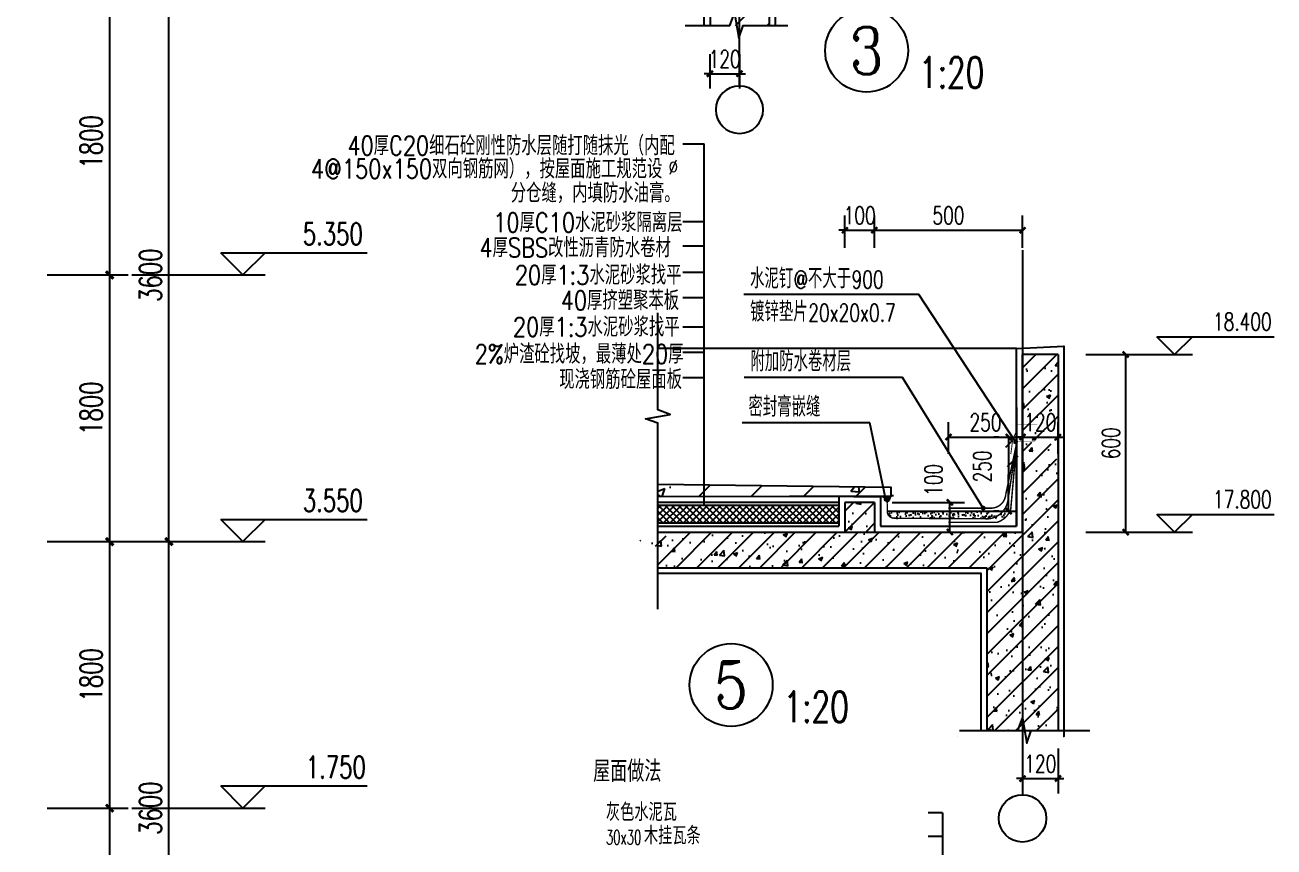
# Model space of a CAD drawing. Extents: x -522490 to 417652, y 450811 to 1108047.
# Drawn here: x 361724 to 370160, y 455940 to 461490 of the extents above; entities that cross this region are included whole.
import ezdxf
from ezdxf.enums import TextEntityAlignment as Align

# ---------------------------------------------------------------- set-up
doc = ezdxf.new("R2010")
doc.units = 0
doc.header["$LTSCALE"] = 1000
doc.header["$MEASUREMENT"] = 0
doc.linetypes.add('HIDDEN', pattern=[7.5, 5, -2.5])
for name, color, linetype in [('AXIS', 3, 'Continuous'), ('AXIS_TEXT', 7, 'Continuous'), ('DIM', 3, 'Continuous'), ('DIM_ELEV', 3, 'Continuous'), ('DIM_LEAD', 3, 'Continuous'), ('DIM_SYMB', 3, 'Continuous'), ('DOTE', 1, 'Continuous'), ('FURNITURE', 115, 'Continuous'), ('PUB_DIM', 3, 'Continuous'), ('PUB_HATCH', 8, 'Continuous'), ('PUB_TEXT', 7, 'Continuous'), ('WALL', 9, 'Continuous'), ('WALL-MOVE', 6, 'Continuous'), ('填充', 251, 'Continuous'), ('粉刷面层', 15, 'Continuous'), ('线形设置', 7, 'Continuous')]:
    doc.layers.add(name, color=color, linetype=linetype)
doc.styles.add('_HZTXT', font='txt.shx', dxfattribs={"width": 0.8, "bigfont": 'hztxt.shx'})
doc.styles.add('_SIMPLEX', font='SIMPLEX.shx', dxfattribs={"width": 0.6})
doc.styles.add('_TCH_AXIS', font='COMPLEX', dxfattribs={"bigfont": 'GBCBIG'})
doc.styles.add('_TCH_DIM', font='SIMPLEX', dxfattribs={"bigfont": 'GBCBIG'})
doc.styles.add('_TCH_DIM_T3', font='SIMPLEX', dxfattribs={"width": 0.705882, "bigfont": 'GBCBIG'})
doc.styles.add('COMPLEX', font='COMPLEX')
doc.styles.add('DIM_FONT', font='SIMPLEX.shx', dxfattribs={"width": 0.8, "bigfont": 'hztxt.shx'})
doc.dimstyles.new('_TCH_ARCH&&20', dxfattribs={"dimtxt": 59.5, "dimasz": 20, "dimexe": 50, "dimexo": 60, "dimgap": 20, "dimtad": 1, "dimdec": 0, "dimzin": 0, "dimdsep": 46, "dimtxsty": '_TCH_DIM_T3', "dimblk": 'ARCHTICK', "dimcen": 0.09, "dimclrt": 7, "dimazin": 2, "dimtfac": 1, "dimtdec": 0, "dimtix": 1, "dimtmove": 2, "dimatfit": 3, "dimfxl": 0, "dimtolj": 1, "dimtzin": 0, "dimarcsym": 0})
doc.dimstyles.new('_TCH_ARCH&&50', dxfattribs={"dimtxt": 148.75, "dimasz": 50, "dimexe": 125, "dimexo": 150, "dimgap": 50, "dimtad": 1, "dimdec": 0, "dimzin": 0, "dimdsep": 46, "dimtxsty": '_TCH_DIM_T3', "dimblk": 'ARCHTICK', "dimcen": 0.09, "dimclrt": 7, "dimazin": 2, "dimtfac": 1, "dimtdec": 0, "dimtix": 1, "dimtmove": 2, "dimatfit": 3, "dimfxl": 0, "dimtolj": 1, "dimtzin": 0, "dimarcsym": 0})

# ---------------------------------------------------------------- blocks, each defined once
blk = doc.blocks.new('_ArchTick')
at = {"color": 0, "linetype": 'ByBlock', "const_width": 0.4}
blk.add_lwpolyline([(-0.5, -0.5), (0.5, 0.5)], dxfattribs=at)
blk = doc.blocks.new('*D925')
at = {"layer": 'Defpoints', "color": 0}
for p in [(433860.9, 421283.9), (434432.9, 421283.9), (433860.9, 417683.9)]:
    blk.add_point(p, dxfattribs=at)
at = {"layer": 'PUB_DIM', "color": 0, "lineweight": -2}
for p, q in [((434010.9, 421283.9), (434557.9, 421283.9)), ((434432.9, 417683.9), (434432.9, 421283.9)), ((434010.9, 417683.9), (434557.9, 417683.9))]:
    blk.add_line(p, q, dxfattribs=at)
at = {"layer": 'PUB_DIM', "color": 0, "lineweight": -2, "xscale": 50, "yscale": 50, "zscale": 50}
for p, rotation in [((434432.9, 421283.9), 90), ((434432.9, 417683.9), 270)]:
    blk.add_blockref('_ArchTick', p, dxfattribs=dict(at, rotation=rotation))
at = {"layer": 'PUB_DIM', "color": 7, "insert": (434308.5, 419483.9), "char_height": 148.75, "attachment_point": 5, "rotation": 90, "style": '_TCH_DIM_T3'}
blk.add_mtext('\\A1;3600', dxfattribs=at)
blk = doc.blocks.new('*D926')
at = {"layer": 'Defpoints', "color": 0}
for p in [(433860.9, 424883.9), (434432.9, 424883.9), (433860.9, 421283.9)]:
    blk.add_point(p, dxfattribs=at)
at = {"layer": 'PUB_DIM', "color": 0, "lineweight": -2}
for p, q in [((434010.9, 424883.9), (434557.9, 424883.9)), ((434432.9, 421283.9), (434432.9, 424883.9)), ((434010.9, 421283.9), (434557.9, 421283.9))]:
    blk.add_line(p, q, dxfattribs=at)
at = {"layer": 'PUB_DIM', "color": 0, "lineweight": -2, "xscale": 50, "yscale": 50, "zscale": 50}
for p, rotation in [((434432.9, 424883.9), 90), ((434432.9, 421283.9), 270)]:
    blk.add_blockref('_ArchTick', p, dxfattribs=dict(at, rotation=rotation))
at = {"layer": 'PUB_DIM', "color": 7, "insert": (434308.5, 423083.9), "char_height": 148.75, "attachment_point": 5, "rotation": 90, "style": '_TCH_DIM_T3'}
blk.add_mtext('\\A1;3600', dxfattribs=at)
blk = doc.blocks.new('*D930')
at = {"layer": 'Defpoints', "color": 0}
for p in [(433460.9, 419483.9), (434032.9, 419483.9), (433460.9, 417683.9)]:
    blk.add_point(p, dxfattribs=at)
at = {"layer": 'PUB_DIM', "color": 0, "lineweight": -2}
for p, q in [((433610.9, 419483.9), (434157.9, 419483.9)), ((434032.9, 417683.9), (434032.9, 419483.9)), ((433610.9, 417683.9), (434157.9, 417683.9))]:
    blk.add_line(p, q, dxfattribs=at)
at = {"layer": 'PUB_DIM', "color": 0, "lineweight": -2, "xscale": 50, "yscale": 50, "zscale": 50}
for p, rotation in [((434032.9, 419483.9), 90), ((434032.9, 417683.9), 270)]:
    blk.add_blockref('_ArchTick', p, dxfattribs=dict(at, rotation=rotation))
at = {"layer": 'PUB_DIM', "color": 7, "insert": (433908.5, 418583.9), "char_height": 148.75, "attachment_point": 5, "rotation": 90, "style": '_TCH_DIM_T3'}
blk.add_mtext('\\A1;1800', dxfattribs=at)
blk = doc.blocks.new('*D931')
at = {"layer": 'Defpoints', "color": 0}
for p in [(433460.9, 421283.9), (434032.9, 421283.9), (433460.9, 419483.9)]:
    blk.add_point(p, dxfattribs=at)
at = {"layer": 'PUB_DIM', "color": 0, "lineweight": -2}
for p, q in [((433610.9, 421283.9), (434157.9, 421283.9)), ((434032.9, 419483.9), (434032.9, 421283.9)), ((433610.9, 419483.9), (434157.9, 419483.9))]:
    blk.add_line(p, q, dxfattribs=at)
at = {"layer": 'PUB_DIM', "color": 0, "lineweight": -2, "xscale": 50, "yscale": 50, "zscale": 50}
for p, rotation in [((434032.9, 421283.9), 90), ((434032.9, 419483.9), 270)]:
    blk.add_blockref('_ArchTick', p, dxfattribs=dict(at, rotation=rotation))
at = {"layer": 'PUB_DIM', "color": 7, "insert": (433908.5, 420383.9), "char_height": 148.75, "attachment_point": 5, "rotation": 90, "style": '_TCH_DIM_T3'}
blk.add_mtext('\\A1;1800', dxfattribs=at)
blk = doc.blocks.new('*D932')
at = {"layer": 'Defpoints', "color": 0}
for p in [(433460.9, 423084.2), (434032.9, 423084.2), (433460.9, 421283.9)]:
    blk.add_point(p, dxfattribs=at)
at = {"layer": 'PUB_DIM', "color": 0, "lineweight": -2}
for p, q in [((433610.9, 423084.2), (434157.9, 423084.2)), ((434032.9, 421283.9), (434032.9, 423084.2)), ((433610.9, 421283.9), (434157.9, 421283.9))]:
    blk.add_line(p, q, dxfattribs=at)
at = {"layer": 'PUB_DIM', "color": 0, "lineweight": -2, "xscale": 50, "yscale": 50, "zscale": 50}
for p, rotation in [((434032.9, 423084.2), 90), ((434032.9, 421283.9), 270)]:
    blk.add_blockref('_ArchTick', p, dxfattribs=dict(at, rotation=rotation))
at = {"layer": 'PUB_DIM', "color": 7, "insert": (433908.5, 422184.1), "char_height": 148.75, "attachment_point": 5, "rotation": 90, "style": '_TCH_DIM_T3'}
blk.add_mtext('\\A1;1800', dxfattribs=at)
blk = doc.blocks.new('*D933')
at = {"layer": 'Defpoints', "color": 0}
for p in [(433460.9, 424883.9), (434032.9, 424883.9), (433460.9, 423084.2)]:
    blk.add_point(p, dxfattribs=at)
at = {"layer": 'PUB_DIM', "color": 0, "lineweight": -2}
for p, q in [((433610.9, 424883.9), (434157.9, 424883.9)), ((434032.9, 423084.2), (434032.9, 424883.9)), ((433610.9, 423084.2), (434157.9, 423084.2))]:
    blk.add_line(p, q, dxfattribs=at)
at = {"layer": 'PUB_DIM', "color": 0, "lineweight": -2, "xscale": 50, "yscale": 50, "zscale": 50}
for p, rotation in [((434032.9, 424883.9), 90), ((434032.9, 423084.2), 270)]:
    blk.add_blockref('_ArchTick', p, dxfattribs=dict(at, rotation=rotation))
at = {"layer": 'PUB_DIM', "color": 7, "insert": (433908.5, 423984.1), "char_height": 148.75, "attachment_point": 5, "rotation": 90, "style": '_TCH_DIM_T3'}
blk.add_mtext('\\A1;1800', dxfattribs=at)
blk = doc.blocks.new('_AXISO')
blk.add_circle((0, 0), 0.5)
at = {"layer": 'AXIS_TEXT', "style": 'COMPLEX', "width": 1.041667}
blk.add_attdef('A', text='', height=0.56, dxfattribs=at).set_placement((-0.25, -0.28), (0.25, -0.28), align=Align.FIT)
blk = doc.blocks.new('JIE2')
at = {"color": 1, "ltscale": 0.1}
blk.add_line((335935.5, 468472.3, 0), (335935.5, 469157.4, 0), dxfattribs=at)
at = {"color": 5}
blk.add_line((336035.5, 469150.9, 0), (336035.5, 468676.4, 0), dxfattribs=at)
at = {"color": 4}
blk.add_line((336055.5, 469130.9, 0), (336055.5, 468676.4, 0), dxfattribs=at)
for p, q in [((335922.6, 468676.4, 0), (336035.5, 468789.3, 0)), ((335901.3, 468677.9, 0), (335901.3, 468677.9, 0)), ((335958.2, 468676.9, 0), (335958.2, 468676.9, 0)), ((336028.7, 468676.4, 0), (336035.5, 468683.2, 0))]:
    blk.add_line(p, q)
at = {"layer": 'AXIS'}
blk.add_circle((336364.8, 468591.8), 140, dxfattribs=at)
at = {"layer": 'DIM_SYMB', "color": 3, "elevation": 0}
blk.add_lwpolyline([(335752.4, 468676.4), (335903.3, 468676.4), (335918.6, 468718.4), (335933.4, 468634.4), (335948.3, 468676.4), (336099.2, 468676.4)], dxfattribs=at)
at = {"layer": 'PUB_DIM'}
for p, q in [((335835.8, 468580.3, 0), (335835.8, 468463.9, 0)), ((335935.5, 468580.3, 0), (335935.5, 468463.9, 0)), ((335835.8, 468513.9, 0), (335815.8, 468513.9, 0)), ((335835.8, 468513.9, 0), (335935.5, 468513.9, 0)), ((335935.5, 468513.9, 0), (335955.5, 468513.9, 0))]:
    blk.add_line(p, q, dxfattribs=at)
at = {"layer": 'WALL', "color": 4}
blk.add_line((335815.5, 469890.9, 13728001.5), (335815.5, 468676.4, 13728001.5), dxfattribs=at)
at = {"layer": 'WALL'}
blk.add_line((335836.5, 469870.9, 13728001.5), (335837, 468676.4, 13728001.5), dxfattribs=at)
at = {"layer": 'AXIS', "xscale": -160, "yscale": 160, "zscale": 160}
blk.add_blockref('_AXISO', (335935.5, 468392.3, 13728001.5), dxfattribs=at)
at = {"layer": 'PUB_DIM', "xscale": 20, "yscale": 20, "zscale": 20}
blk.add_blockref('_ArchTick', (335835.8, 468513.9, 0), dxfattribs=at)
at = {"layer": 'PUB_DIM', "xscale": 20, "yscale": 20, "zscale": 20, "rotation": 180}
blk.add_blockref('_ArchTick', (335935.5, 468513.9, 0), dxfattribs=at)
at = {"layer": 'AXIS_TEXT', "style": '_TCH_AXIS', "width": 1.34975}
blk.add_text('3', height=158.2, dxfattribs=at).set_placement((336307, 468512.7), (336422.7, 468512.7), align=Align.FIT)
at = {"layer": 'AXIS_TEXT', "style": '_TCH_DIM', "width": 0.705882}
blk.add_text('1:20', height=104.12, dxfattribs=at).set_placement((336541.8, 468465.8))
at = {"layer": 'PUB_DIM', "color": 7, "insert": (335885.6, 468563.6, 0), "char_height": 59.5, "attachment_point": 5, "style": '_TCH_DIM_T3'}
blk.add_mtext('\\A1;120', dxfattribs=at)
blk = doc.blocks.new('A$C70276521')
for points, const_width in [([(1.2, 0), (1.2, 14.9)], 2.5), ([(1.2, 7.6), (72.5, 7.6)], 1.25)]:
    blk.add_lwpolyline(points, dxfattribs=dict(const_width=const_width))
blk = doc.blocks.new('*D73')
at = {"layer": 'Defpoints', "color": 0}
for p in [(328992.8, 468846.4), (329112.8, 468846.4), (329112.8, 468684.4)]:
    blk.add_point(p, dxfattribs=at)
at = {"layer": 'PUB_DIM', "color": 0, "lineweight": -2}
for p, q in [((328992.8, 468786.4), (328992.8, 468634.4)), ((329112.8, 468786.4), (329112.8, 468634.4)), ((328992.8, 468684.4), (328972.8, 468684.4)), ((328992.8, 468684.4), (329112.8, 468684.4)), ((329112.8, 468684.4), (329132.8, 468684.4))]:
    blk.add_line(p, q, dxfattribs=at)
at = {"layer": 'PUB_DIM', "color": 0, "lineweight": -2, "xscale": 20, "yscale": 20, "zscale": 20}
blk.add_blockref('_ArchTick', (328992.8, 468684.4), dxfattribs=at)
at = {"layer": 'PUB_DIM', "color": 0, "lineweight": -2, "xscale": 20, "yscale": 20, "zscale": 20, "rotation": 180}
blk.add_blockref('_ArchTick', (329112.8, 468684.4), dxfattribs=at)
at = {"layer": 'PUB_DIM', "color": 7, "insert": (329052.8, 468734.2), "char_height": 59.5, "attachment_point": 5, "style": '_TCH_DIM_T3'}
blk.add_mtext('\\A1;120', dxfattribs=at)
blk = doc.blocks.new('*D74')
at = {"layer": 'Defpoints', "color": 0}
for p in [(328992.8, 470535.9), (328492.8, 470416.4), (328992.8, 470416.4)]:
    blk.add_point(p, dxfattribs=at)
at = {"layer": 'PUB_DIM', "color": 0, "lineweight": -2}
for p, q in [((328492.8, 470476.4), (328492.8, 470585.9)), ((328992.8, 470476.4), (328992.8, 470585.9)), ((328492.8, 470535.9), (328992.8, 470535.9))]:
    blk.add_line(p, q, dxfattribs=at)
at = {"layer": 'PUB_DIM', "color": 0, "lineweight": -2, "xscale": 20, "yscale": 20, "zscale": 20, "rotation": 180}
blk.add_blockref('_ArchTick', (328492.8, 470535.9), dxfattribs=at)
at = {"layer": 'PUB_DIM', "color": 0, "lineweight": -2, "xscale": 20, "yscale": 20, "zscale": 20}
blk.add_blockref('_ArchTick', (328992.8, 470535.9), dxfattribs=at)
at = {"layer": 'PUB_DIM', "color": 7, "insert": (328742.8, 470585.7), "char_height": 59.5, "attachment_point": 5, "style": '_TCH_DIM_T3'}
blk.add_mtext('\\A1;500', dxfattribs=at)
blk = doc.blocks.new('*D75')
at = {"layer": 'Defpoints', "color": 0}
for p in [(328492.8, 470535.9), (328392.8, 470416.4), (328492.8, 470416.4)]:
    blk.add_point(p, dxfattribs=at)
at = {"layer": 'PUB_DIM', "color": 0, "lineweight": -2}
for p, q in [((328392.8, 470476.4), (328392.8, 470585.9)), ((328492.8, 470476.4), (328492.8, 470585.9)), ((328392.8, 470535.9), (328372.8, 470535.9)), ((328392.8, 470535.9), (328492.8, 470535.9)), ((328492.8, 470535.9), (328512.8, 470535.9))]:
    blk.add_line(p, q, dxfattribs=at)
at = {"layer": 'PUB_DIM', "color": 0, "lineweight": -2, "xscale": 20, "yscale": 20, "zscale": 20}
blk.add_blockref('_ArchTick', (328392.8, 470535.9), dxfattribs=at)
at = {"layer": 'PUB_DIM', "color": 0, "lineweight": -2, "xscale": 20, "yscale": 20, "zscale": 20, "rotation": 180}
blk.add_blockref('_ArchTick', (328492.8, 470535.9), dxfattribs=at)
at = {"layer": 'PUB_DIM', "color": 7, "insert": (328442.8, 470585.7), "char_height": 59.5, "attachment_point": 5, "style": '_TCH_DIM_T3'}
blk.add_mtext('\\A1;100', dxfattribs=at)
blk = doc.blocks.new('*D76')
at = {"layer": 'Defpoints', "color": 0}
for p in [(328492.8, 469616.9), (328747.3, 469616.9), (328492.8, 469516.9)]:
    blk.add_point(p, dxfattribs=at)
at = {"layer": 'PUB_DIM', "color": 0, "lineweight": -2}
for p, q in [((328552.8, 469616.9), (328797.3, 469616.9)), ((328747.3, 469516.9), (328747.3, 469616.9)), ((328552.8, 469516.9), (328797.3, 469516.9))]:
    blk.add_line(p, q, dxfattribs=at)
at = {"layer": 'PUB_DIM', "color": 0, "lineweight": -2, "xscale": 20, "yscale": 20, "zscale": 20}
for p, rotation in [((328747.3, 469616.9), 90), ((328747.3, 469516.9), 270)]:
    blk.add_blockref('_ArchTick', p, dxfattribs=dict(at, rotation=rotation))
at = {"layer": 'PUB_DIM', "color": 7, "insert": (328692.3, 469692.9), "char_height": 59.5, "attachment_point": 5, "rotation": 90, "style": '_TCH_DIM_T3'}
blk.add_mtext('\\A1;100', dxfattribs=at)
blk = doc.blocks.new('*D77')
at = {"layer": 'Defpoints', "color": 0}
for p in [(328992.8, 469837.6), (328742.8, 469721.2), (328992.8, 469721.2)]:
    blk.add_point(p, dxfattribs=at)
at = {"layer": 'PUB_DIM', "color": 0, "lineweight": -2}
for p, q in [((328742.8, 469781.2), (328742.8, 469887.6)), ((328992.8, 469781.2), (328992.8, 469887.6)), ((328742.8, 469837.6), (328992.8, 469837.6))]:
    blk.add_line(p, q, dxfattribs=at)
at = {"layer": 'PUB_DIM', "color": 0, "lineweight": -2, "xscale": 20, "yscale": 20, "zscale": 20, "rotation": 180}
blk.add_blockref('_ArchTick', (328742.8, 469837.6), dxfattribs=at)
at = {"layer": 'PUB_DIM', "color": 0, "lineweight": -2, "xscale": 20, "yscale": 20, "zscale": 20}
blk.add_blockref('_ArchTick', (328992.8, 469837.6), dxfattribs=at)
at = {"layer": 'PUB_DIM', "color": 7, "insert": (328867.8, 469887.3), "char_height": 59.5, "attachment_point": 5, "style": '_TCH_DIM_T3'}
blk.add_mtext('\\A1;250', dxfattribs=at)
blk = doc.blocks.new('*D78')
at = {"layer": 'Defpoints', "color": 0}
for p in [(329112.8, 469837.6), (328992.8, 469721.2), (329112.8, 469721.2)]:
    blk.add_point(p, dxfattribs=at)
at = {"layer": 'PUB_DIM', "color": 0, "lineweight": -2}
for p, q in [((328992.8, 469781.2), (328992.8, 469887.6)), ((329112.8, 469781.2), (329112.8, 469887.6)), ((328992.8, 469837.6), (328972.8, 469837.6)), ((328992.8, 469837.6), (329112.8, 469837.6)), ((329112.8, 469837.6), (329132.8, 469837.6))]:
    blk.add_line(p, q, dxfattribs=at)
at = {"layer": 'PUB_DIM', "color": 0, "lineweight": -2, "xscale": 20, "yscale": 20, "zscale": 20}
blk.add_blockref('_ArchTick', (328992.8, 469837.6), dxfattribs=at)
at = {"layer": 'PUB_DIM', "color": 0, "lineweight": -2, "xscale": 20, "yscale": 20, "zscale": 20, "rotation": 180}
blk.add_blockref('_ArchTick', (329112.8, 469837.6), dxfattribs=at)
at = {"layer": 'PUB_DIM', "color": 7, "insert": (329052.8, 469887.3), "char_height": 59.5, "attachment_point": 5, "style": '_TCH_DIM_T3'}
blk.add_mtext('\\A1;120', dxfattribs=at)
blk = doc.blocks.new('*D79')
at = {"layer": 'Defpoints', "color": 0}
for p in [(329146.3, 470116.4), (329341.3, 470116.4), (329146.3, 469516.4)]:
    blk.add_point(p, dxfattribs=at)
at = {"layer": 'PUB_DIM', "color": 0, "lineweight": -2}
for p, q in [((329206.3, 470116.4), (329391.3, 470116.4)), ((329341.3, 469516.4), (329341.3, 470116.4)), ((329206.3, 469516.4), (329391.3, 469516.4))]:
    blk.add_line(p, q, dxfattribs=at)
at = {"layer": 'PUB_DIM', "color": 0, "lineweight": -2, "xscale": 20, "yscale": 20, "zscale": 20}
for p, rotation in [((329341.3, 470116.4), 90), ((329341.3, 469516.4), 270)]:
    blk.add_blockref('_ArchTick', p, dxfattribs=dict(at, rotation=rotation))
at = {"layer": 'PUB_DIM', "color": 7, "insert": (329291.6, 469816.4), "char_height": 59.5, "attachment_point": 5, "rotation": 90, "style": '_TCH_DIM_T3'}
blk.add_mtext('\\A1;600', dxfattribs=at)
blk = doc.blocks.new('*D954')
at = {"layer": 'Defpoints', "color": 0}
for p in [(328946.3, 469837.5), (328973.1, 469837.5), (328972.8, 469587.5)]:
    blk.add_point(p, dxfattribs=at)
at = {"layer": 'PUB_DIM', "color": 0, "lineweight": -2}
for p, q in [((328913.1, 469837.6), (328896.3, 469837.6)), ((328946, 469587.5), (328946.3, 469837.5)), ((328912.8, 469587.6), (328896, 469587.6))]:
    blk.add_line(p, q, dxfattribs=at)
at = {"layer": 'PUB_DIM', "color": 0, "lineweight": -2, "xscale": 20, "yscale": 20, "zscale": 20}
for p, rotation in [((328946.3, 469837.5), 89.93497268793142), ((328946, 469587.5), 269.9349726879314)]:
    blk.add_blockref('_ArchTick', p, dxfattribs=dict(at, rotation=rotation))
at = {"layer": 'PUB_DIM', "color": 7, "insert": (328856.8, 469738.3), "char_height": 59.5, "attachment_point": 5, "rotation": 89.935, "style": '_TCH_DIM_T3'}
blk.add_mtext('\\A1;250', dxfattribs=at)
blk = doc.blocks.new('HHH99999')
at = {"layer": 'PUB_TEXT'}
for p, q in [((445144.7, 494958.4), (445096.7, 494958.4)), ((445144.7, 494958.4), (445144.7, 493777.5)), ((445144.7, 494879.3), (445096.7, 494879.3))]:
    blk.add_line(p, q, dxfattribs=at)
for s, height, style, width, p in [('屋面做法', 72, '_HZTXT', 0.8, (443965.3, 495063.4, 0)), ('灰色水泥瓦', 60, '_HZTXT', 0.8, (444008.4, 494931.4, 0)), ('木挂瓦条', 60, '_HZTXT', 0.8, (444136.7, 494852.3, 0)), ('30x30', 48, '_SIMPLEX', 0.6, (444008.4, 494852.3, 0))]:
    blk.add_text(s, height=height, dxfattribs=dict(at, style=style, width=width)).set_placement(p)
blk = doc.blocks.new('TUUI90')
at = {"layer": 'DIM_ELEV'}
for p, q in [((434932.9, 423084.2), (434782.9, 423234.2)), ((434782.9, 423234.2), (435772.4, 423234.2)), ((434932.9, 423084.2), (435082.9, 423234.2)), ((434182.9, 423084.2), (435082.9, 423084.2)), ((434932.9, 421283.9), (434782.9, 421433.9)), ((434782.9, 421433.9), (435772.4, 421433.9)), ((434932.9, 421283.9), (435082.9, 421433.9)), ((434182.9, 421283.9), (435082.9, 421283.9)), ((434932.9, 419483.9), (434782.9, 419633.9)), ((434782.9, 419633.9), (435772.4, 419633.9)), ((434932.9, 419483.9), (435082.9, 419633.9)), ((434182.9, 419483.9), (435082.9, 419483.9))]:
    blk.add_line(p, q, dxfattribs=at)
at = {"layer": 'PUB_TEXT', "style": '_TCH_DIM', "width": 0.705882}
for s, p in [('5.350', (435337.4, 423286.7)), ('3.550', (435337.4, 421486.4)), ('1.750', (435357.4, 419686.4))]:
    blk.add_text(s, height=148.75, dxfattribs=at).set_placement(p)
at = {"layer": 'PUB_DIM'}
for p1, p2, picture, middle in [((433460.9, 423084.2), (433460.9, 424883.9), '*D933', (433908.5, 423984.1)), ((433860.9, 421283.9), (433860.9, 424883.9), '*D926', (434308.5, 423083.9)), ((433460.9, 421283.9), (433460.9, 423084.2), '*D932', (433908.5, 422184.1)), ((433460.9, 419483.9), (433460.9, 421283.9), '*D931', (433908.5, 420383.9)), ((433860.9, 417683.9), (433860.9, 421283.9), '*D925', (434308.5, 419483.9)), ((433460.9, 417683.9), (433460.9, 419483.9), '*D930', (433908.5, 418583.9))]:
    dim = blk.add_aligned_dim(p1=p1, p2=p2, distance=-572, dimstyle='_TCH_ARCH&&50', dxfattribs=at)
    dim.commit()
    dim.dimension.update_dxf_attribs({"geometry": picture, "text_midpoint": middle})
blk = doc.blocks.new('JIE6')
blk.add_hatch(color=256).paths.add_polyline_path([(328512.6, 469637.5), (328512.6, 469637.4, -0.357012), (328535.5, 469618.3, 0.195823), (328548, 469637.5)])
at = {"layer": '填充'}
h = blk.add_hatch(dxfattribs=at)
h.set_pattern_fill('钢筋混凝土', color=256, scale=20, style=0)
h.set_pattern_definition([(45, (-46462.704, 1385177.4), (-35.355339, 35.355339), []), (50, (-46462.7, 1385177.4), (143.452037, -12.550427), [15, -165]), (355, (-46462.7, 1385177.4), (-27.750267, 150.438427), [12, -132]), (100.4514, (-46450.75, 1385176.36), (115.701876, 137.887908), [12.748038, -140.228422]), (46.1842, (-46462.7, 1385217.4), (213.44821, -33.103803), [22.5, -247.5]), (96.6356, (-46444.92, 1385214.64), (186.93254, 194.823574), [19.12206, -210.3426]), (351.1842, (-46462.7, 1385217.4), (186.93239, 194.82372), [18, -198]), (21, (-46442.7, 1385207.4), (119.38141, -80.523778), [15, -165]), (326, (-46442.7, 1385207.4), (48.663066, 145.03001), [12, -132]), (71.4514, (-46432.76, 1385200.69), (168.044526, 64.5061), [12.748038, -140.228422]), (37.5, (-46462.704, 1385177.4), (2.431971, 66.5787708), [0, -130.4, 0, -134, 0, -132.5]), (7.5, (-46462.704, 1385177.4), (52.6139075, 78.8823424), [0, -76.4, 0, -127.4, 0, -50.5]), (327.5, (-46507.304, 1385177.4), (106.7644872, -4.5109743), [0, -50, 0, -156, 0, -207]), (317.5, (-46527.3, 1385177.4), (116.637234, 20.0209965), [0, -65, 0, -103.6, 0, -147])])
h.paths.add_polyline_path([(328872.8, 468846.4), (329112.8, 468846.4), (329112.8, 470208.1), (329112.8, 470366.4), (329112.8, 470255.6), (329112.8, 470316.4), (329112.8, 470116.4), (328992.8, 470116.4), (328992.8, 469516.4), (327808.6, 469516.4), (327824.5, 469510.6), (327698.5, 469488.4), (327761.5, 469466), (327761.5, 469396.4), (328872.8, 469396.4)])
edge = h.paths.add_edge_path(flags=17)
edge.add_line((329112.8, 469737.9), (328936.7, 469737.9))
edge.add_line((328936.7, 469737.9), (328936.7, 469827.1))
edge.add_line((328936.7, 469827.1), (329112.8, 469813.3))
edge.add_line((329112.8, 469813.3), (329112.8, 469737.9))
edge.add_line((328977.9, 469737.9), (329107.7, 469737.9))
edge.add_line((329107.7, 469737.9), (329112.8, 469827.1))
edge.add_line((329112.8, 469827.1), (328977.9, 469827.1))
edge.add_line((328977.9, 469827.1), (328977.9, 469737.9))
h = blk.add_hatch(dxfattribs=at)
h.set_pattern_fill('钢筋混凝土', color=256, scale=50, style=0)
h.set_pattern_definition([(45, (-13765.56, 287515.4), (-88.388348, 88.388348), []), (50, (-13765.56, 287515.4), (358.6301, -31.37607), [37.5, -412.5]), (355, (-13765.56, 287515.4), (-69.37567, 376.09607), [30, -330]), (100.4514, (-13735.67, 287512.8), (289.2547, 344.71977), [31.8701, -350.57106]), (46.1842, (-13765.56, 287615.4), (533.6205, -82.7595), [56.25, -618.75]), (96.6356, (-13721.1, 287608.5), (467.33135, 487.05894), [47.80514, -525.8565]), (351.1842, (-13765.56, 287615.4), (467.331, 487.0593), [45, -495]), (21, (-13715.56, 287590.4), (298.45353, -201.30945), [37.5, -412.5]), (326, (-13715.56, 287590.4), (121.65767, 362.57502), [30, -330]), (71.4514, (-13690.7, 287573.62), (420.1113, 161.26525), [31.8701, -350.57106]), (37.5, (-13765.56, 287515.4), (6.079928, 166.446927), [0, -326, 0, -335, 0, -331.25]), (7.5, (-13765.56, 287515.4), (131.53477, 197.20586), [0, -191, 0, -318.5, 0, -126.25]), (327.5, (-13877.06, 287515.4), (266.91122, -11.277436), [0, -125, 0, -390, 0, -517.5]), (317.5, (-13927.06, 287515.4), (291.59308, 50.05249), [0, -162.5, 0, -259, 0, -367.5])])
h.paths.add_polyline_path([(328556.6, 469636.9), (328568.3, 469636.9), (328568.3, 469668.3), (328540.5, 469668.3)])
h.paths.add_polyline_path([(327761.5, 469678.5), (327761.5, 469636.9), (328556.6, 469636.9), (328540.5, 469668.3)])
h = blk.add_hatch(dxfattribs=at)
h.set_pattern_fill('ANSI37', color=256, scale=10, style=0)
h.set_pattern_definition([(45, (-1318941.988, 1416443.548), (-11.22532015, 11.22532015), []), (135, (-1318941.988, 1416443.548), (-11.22532015, -11.22532015), [])])
h.paths.add_polyline_path([(327761.5, 469606.9), (327761.5, 469546.9), (328372.8, 469546.9), (328372.8, 469606.9)])
h = blk.add_hatch(dxfattribs=at)
h.set_pattern_fill('钢筋混凝土', color=256, scale=20, style=0)
h.set_pattern_definition([(45, (21320.796, 1384982.77), (-35.355339, 35.355339), []), (50, (21320.8, 1384982.77), (143.452037, -12.550427), [15, -165]), (355, (21320.8, 1384982.77), (-27.750267, 150.438427), [12, -132]), (100.4514, (21332.75, 1384981.73), (115.701876, 137.887908), [12.748038, -140.228422]), (46.1842, (21320.8, 1385022.77), (213.44821, -33.103803), [22.5, -247.5]), (96.6356, (21338.58, 1385020.01), (186.93254, 194.823574), [19.12206, -210.3426]), (351.1842, (21320.8, 1385022.77), (186.93239, 194.82372), [18, -198]), (21, (21340.8, 1385012.77), (119.38141, -80.523778), [15, -165]), (326, (21340.8, 1385012.77), (48.663066, 145.03001), [12, -132]), (71.4514, (21350.74, 1385006.06), (168.044526, 64.5061), [12.748038, -140.228422]), (37.5, (21320.796, 1384982.77), (2.431971, 66.5787708), [0, -130.4, 0, -134, 0, -132.5]), (7.5, (21320.796, 1384982.77), (52.6139075, 78.8823424), [0, -76.4, 0, -127.4, 0, -50.5]), (327.5, (21276.196, 1384982.77), (106.7644872, -4.5109743), [0, -50, 0, -156, 0, -207]), (317.5, (21256.2, 1384982.77), (116.637234, 20.0209965), [0, -65, 0, -103.6, 0, -147])])
h.paths.add_polyline_path([(328492.8, 469616.9), (328392.8, 469616.9), (328392.8, 469516.9), (328492.8, 469516.9)])
h = blk.add_hatch(dxfattribs=at)
h.set_pattern_fill('混凝土', color=256, scale=5, style=0)
h.set_pattern_definition([(50, (388508.586, 534159.952), (35.863009, -3.137607), [3.75, -41.25]), (355, (388508.586, 534159.952), (-6.937567, 37.609607), [3, -33]), (100.4514, (388511.575, 534159.69), (28.925469, 34.471977), [3.18701, -35.057106]), (46.1842, (388508.586, 534169.952), (53.362052, -8.27595), [5.625, -61.875]), (96.6356, (388513.033, 534169.263), (46.733135, 48.705894), [4.780514, -52.58565]), (351.1842, (388508.586, 534169.95), (46.733097, 48.70593), [4.5, -49.5]), (21, (388513.586, 534167.452), (29.845353, -20.130945), [3.75, -41.25]), (326, (388513.586, 534167.452), (12.165767, 36.257502), [3, -33]), (71.4514, (388516.073, 534165.775), (42.011131, 16.126525), [3.18701, -35.057106]), (37.5, (388508.586, 534159.952), (0.6079928, 16.6446927), [0, -32.6, 0, -33.5, 0, -33.125]), (7.5, (388508.586, 534159.952), (13.153477, 19.7205856), [0, -19.1, 0, -31.85, 0, -12.625]), (327.5, (388497.436, 534159.952), (26.6911218, -1.1277436), [0, -12.5, 0, -39, 0, -51.75]), (317.5, (388492.436, 534159.952), (29.1593085, 5.005249), [0, -16.25, 0, -25.9, 0, -36.75])])
edge = h.paths.add_edge_path()
edge.add_arc((328560.3, 469587.5), 24.1, 180, 263.2805)
edge.add_line((328557.4, 469563.5), (328928.9, 469563.5))
edge.add_arc((328920.8, 469636.7), 73.6, 276.3105, 287.3621)
edge.add_line((328942.8, 469566.4), (328942.8, 469587.5))
edge.add_line((328942.8, 469587.5), (328536.1, 469587.5))
blk.add_line((327917.8, 469606.9), (327917.8, 470827.9))
at = {"const_width": 3}
blk.add_lwpolyline([(328953.3, 469779.9), (328960, 469830.8), (328973.1, 469858.4), (328973.1, 469875.5)], dxfattribs=at)
at = {"const_width": 5}
for points in [[(327761.5, 469636.9), (328512.5, 469636.9, -0.40198), (328536.1, 469614.3), (328536.1, 469587.5, 0.380266), (328557.4, 469563.5), (328878.9, 469561.6, 0.336595), (328943.5, 469622.9), (328972.8, 469815.9)], [(328972.8, 469815.9), (328936.1, 469643.3, -0.36441), (328890.6, 469597.6), (328742.8, 469597.6)], [(328972.8, 469815.9), (328953.2, 469595, -0.245917), (328905.9, 469549.3), (328742.8, 469549.3)]]:
    blk.add_lwpolyline(points, format="xyb", dxfattribs=at)
at = {"layer": 'AXIS'}
blk.add_line((328992.8, 468864.3), (328992.8, 468630), dxfattribs=at)
for centre, radius in [((328008.8, 469000.4), 140), ((328992.8, 468550), 80)]:
    blk.add_circle(centre, radius, dxfattribs=at)
at = {"layer": 'DIM_ELEV'}
for p, q in [((329506.3, 470116.4), (329446.3, 470176.4)), ((329446.3, 470176.4), (329842.1, 470176.4)), ((329506.3, 470116.4), (329566.3, 470176.4)), ((329206.3, 470116.4), (329566.3, 470116.4)), ((329506.3, 469516.4), (329446.3, 469576.4)), ((329446.3, 469576.4), (329842.1, 469576.4)), ((329506.3, 469516.4), (329566.3, 469576.4)), ((329206.3, 469516.4), (329566.3, 469516.4))]:
    blk.add_line(p, q, dxfattribs=at)
at = {"layer": 'DIM_LEAD'}
for p, q in [((328642.3, 470318.3), (328051.8, 470318.3)), ((328969.3, 469821.8), (328642.3, 470318.3)), ((328587.8, 470038.3), (328052.8, 470038.3)), ((328860.3, 469597.6), (328587.8, 470038.3)), ((328477.3, 469885.3), (328046.3, 469885.3)), ((328531.6, 469627.2), (328477.3, 469885.3))]:
    blk.add_line(p, q, dxfattribs=at)
at = {"layer": 'DIM_LEAD', "const_width": 8}
for points in [[(328971.4, 469818.4, 1), (328967.2, 469825.2, 1)], [(328532.5, 469623.3, 1), (328530.8, 469631.1, 1)], [(328862.4, 469594.2, 1), (328858.2, 469601, 1)]]:
    blk.add_lwpolyline(points, format="xyb", close=True, dxfattribs=at)
at = {"layer": 'DIM_SYMB'}
for points in [[(327761.5, 469256.4), (327761.5, 469883.9), (327719.5, 469899.2), (327803.5, 469914), (327761.5, 469928.9), (327761.5, 470256.4)], [(328780, 468846.4), (328977.5, 468846.4), (328992.8, 468888.4), (329007.6, 468804.4), (329022.5, 468846.4), (329220, 468846.4)]]:
    blk.add_lwpolyline(points, dxfattribs=at)
at = {"layer": 'DOTE'}
blk.add_line((328992.8, 470468.9), (328992.8, 468864.3), dxfattribs=at)
at = {"layer": 'FURNITURE'}
blk.add_line((328422.8, 469636.9), (328512.8, 469636.9), dxfattribs=at)
at = {"layer": 'PUB_HATCH'}
for p, q in [((328972.8, 469936.9), (328972.8, 469536.9)), ((327761.5, 469536.9), (328372.8, 469536.9)), ((328512.8, 469536.9), (328972.8, 469536.9))]:
    blk.add_line(p, q, dxfattribs=at)
at = {"layer": 'PUB_TEXT'}
for p, q in [((327845.8, 470827.9, 13728001.5), (327917.8, 470827.9, 13728001.5)), ((327845.8, 470565.4, 13728001.5), (327917.8, 470565.4, 13728001.5)), ((327845.8, 470483.6, 13728001.5), (327917.8, 470483.6, 13728001.5)), ((327845.8, 470394.2, 13728001.5), (327917.8, 470394.2, 13728001.5)), ((327845.8, 470308.4, 13728001.5), (327917.8, 470308.4, 13728001.5)), ((327845.8, 470210.2, 13728001.5), (327917.8, 470210.2, 13728001.5)), ((327845.8, 470124.3, 27456003), (327917.8, 470124.3, 27456003)), ((327845.8, 470038.4, 27456003), (327917.8, 470038.4, 27456003))]:
    blk.add_line(p, q, dxfattribs=at)
at = {"layer": 'WALL'}
for p, q in [((328992.8, 469516.4), (328992.8, 470116.4)), ((329112.8, 470116.4), (328992.8, 470116.4)), ((329112.8, 470116.4), (329112.8, 468846.4)), ((328372.8, 469616.9), (327761.5, 469616.9)), ((328372.8, 469606.9), (327761.5, 469606.9)), ((328392.8, 469616.9), (328392.8, 469516.9)), ((328492.8, 469616.9), (328392.8, 469616.9)), ((328422.8, 469616.9), (328392.8, 469616.9)), ((328492.8, 469616.9), (328392.8, 469616.9)), ((328392.8, 469616.9), (328392.8, 469516.9)), ((328492.8, 469616.9), (328492.8, 469516.9)), ((328492.8, 469616.9), (328492.8, 469516.9)), ((328536.1, 469587.5), (328972.8, 469587.5)), ((328372.8, 469546.9), (327761.5, 469546.9)), ((327761.5, 469516.4), (328992.8, 469516.4)), ((327761.5, 469396.4), (328872.8, 469396.4)), ((328872.8, 469396.4), (328872.8, 468846.4)), ((328792.8, 468846.4), (329112.8, 468846.4))]:
    blk.add_line(p, q, dxfattribs=at)
blk.add_arc((328518.2, 469643.2), 30.4, 304.7262, 349.0447, dxfattribs=at)
at = {"layer": 'WALL-MOVE'}
for p, q in [((328492.8, 469636.9), (328392.8, 469636.9)), ((327761.5, 469536.9), (328372.8, 469536.9)), ((328512.8, 469536.9), (328972.8, 469536.9))]:
    blk.add_line(p, q, dxfattribs=at)
at = {"layer": '填充'}
blk.add_lwpolyline([(327761.5, 469678.5), (328548.3, 469668.3), (328548.3, 469636.9), (328205.7, 469636.9)], dxfattribs=at)
at = {"layer": '粉刷面层'}
for p, q in [((328372.8, 469636.9), (328372.8, 469536.9)), ((328512.8, 469636.9), (328512.8, 469536.9)), ((327761.5, 469536.9), (328372.8, 469536.9)), ((328512.8, 469536.9), (328972.8, 469536.9))]:
    blk.add_line(p, q, dxfattribs=at)
for points in [[(328972.8, 469536.9), (328972.8, 470136.4), (329132.8, 470144.5), (329132.8, 470144.5), (329132.8, 470144.5), (329132.8, 470144.5), (329132.8, 470144.5), (329132.8, 468826.4), (329132.8, 468826.4)], [(328852.8, 468846.4), (328852.8, 469376.4), (327761.5, 469376.4)]]:
    blk.add_lwpolyline(points, dxfattribs=at)
blk.add_lwpolyline([(328772.8, 468826.4), (328772.8, 468826.4)], close=True, dxfattribs=at)
at = {"layer": '线形设置', "color": 57, "linetype": 'HIDDEN', "ltscale": 2000}
blk.add_line((328972.8, 470136.4), (327761.5, 470136.4), dxfattribs=at)
at = {"layer": 'DIM'}
for p in [(328970.3, 469873.7), (328962.7, 469814.2)]:
    blk.add_blockref('A$C70276521', p, dxfattribs=at)
at = {"style": 'DIM_FONT', "width": 0.8}
blk.add_text('%%c', height=48.6, dxfattribs=at).set_placement((327797.1, 470725))
at = {"layer": 'AXIS_TEXT', "style": '_TCH_AXIS', "width": 1.365354}
blk.add_text('5', height=157.6, dxfattribs=at).set_placement((327950.5, 468921.6), (328067.1, 468921.6), align=Align.FIT)
at = {"layer": 'AXIS_TEXT', "style": '_TCH_DIM', "width": 0.705882}
blk.add_text('1:20', height=104.12, dxfattribs=at).set_placement((328185.8, 468874.4))
at = {"layer": 'PUB_TEXT'}
for s, height, style, width, p in [('40厚C20细石砼刚性防水层随打随抹光（内配  ', 64.8, '_HZTXT', 0.8, (326713, 470789)), ('4@150x150双向钢筋网），按屋面施工规范设', 64.8, '_HZTXT', 0.8, (326590.2, 470710.6, 0)), ('分仓缝，内填防水油膏。', 64.8, '_HZTXT', 0.8, (327264.8, 470629.1)), ('10厚C10水泥砂浆隔离层', 64.8, '_HZTXT', 0.8, (327205.5, 470529.7)), ('4厚SBS改性沥青防水卷材', 64.8, '_HZTXT', 0.8, (327158.8, 470444.5)), ('20厚1:3水泥砂浆找平', 64.8, '_HZTXT', 0.8, (327278.6, 470352.1)), ('@', 59.5, '_TCH_DIM', 0.705882, (328220.2, 470339.3)), ('900', 59.5, '_TCH_DIM', 0.705882, (328415.7, 470339.3)), ('40厚挤塑聚苯板', 64.8, '_HZTXT', 0.8, (327433.4, 470266.5)), ('20x20x0.7', 59.5, '_TCH_DIM', 0.705882, (328269.4, 470227.3)), ('20厚1:3水泥砂浆找平', 64.8, '_HZTXT', 0.8, (327272.1, 470176.8)), ('18.400', 59.5, '_TCH_DIM', 0.705882, (329636.1, 470197.4)), ('2%%%炉渣砼找坡，最薄处20厚', 64.8, '_HZTXT', 0.8, (327143.2, 470085.3)), ('现浇钢筋砼屋面板', 64.8, '_HZTXT', 0.8, (327428.3, 469999.8)), ('17.800', 59.5, '_TCH_DIM', 0.705882, (329636.1, 469597.4))]:
    blk.add_text(s, height=height, dxfattribs=dict(at, style=style, width=width)).set_placement(p)
at = {"layer": 'PUB_TEXT', "style": '_TCH_DIM'}
for s, p in [('水泥钉', (328072.8, 470339.3)), ('不大于', (328268.2, 470339.3)), ('镀锌垫片', (328072.8, 470227.3)), ('附加防水卷材层', (328073.8, 470059.3)), ('密封膏嵌缝', (328067.3, 469906.3))]:
    blk.add_text(s, height=67.52, dxfattribs=at).set_placement(p)
at = {"layer": 'PUB_DIM'}
for p1, p2, distance, picture, middle in [((328392.8, 470416.4), (328492.8, 470416.4), 119.5, '*D75', (328442.8, 470585.7)), ((328492.8, 470416.4), (328992.8, 470416.4), 119.5, '*D74', (328742.8, 470585.7)), ((329146.3, 469516.4), (329146.3, 470116.4), -195, '*D79', (329291.6, 469816.4)), ((328742.8, 469721.2), (328992.8, 469721.2), 116.4, '*D77', (328867.8, 469887.3)), ((328992.8, 469721.2), (329112.8, 469721.2), 116.4, '*D78', (329052.8, 469887.3)), ((328992.8, 468846.4), (329112.8, 468846.4), -162, '*D73', (329052.8, 468734.2))]:
    dim = blk.add_aligned_dim(p1=p1, p2=p2, distance=distance, dimstyle='_TCH_ARCH&&20', dxfattribs=at)
    dim.commit()
    dim.dimension.update_dxf_attribs({"geometry": picture, "text_midpoint": middle})
for base, p1, p2, angle, picture, middle, dimtype in [((328946.3, 469837.5), (328972.8, 469587.5), (328973.1, 469837.5), 89.935, '*D954', (328856.8, 469738.3), 161), ((328747.3, 469616.9), (328492.8, 469516.9), (328492.8, 469616.9), 90, '*D76', (328692.3, 469692.9), 129)]:
    dim = blk.add_linear_dim(base=base, p1=p1, p2=p2, angle=angle, dimstyle='_TCH_ARCH&&20', dxfattribs=at)
    dim.commit()
    dim.dimension.update_dxf_attribs({"geometry": picture, "text_midpoint": middle, "dimtype": dimtype})

msp = doc.modelspace()

# ---------------------------------------------------------------- block references
msp.add_blockref('TUUI90', (-71736.8, 36717.9))
at = {"xscale": 2, "yscale": 2, "zscale": 2}
for name, p in [('JIE2', (-305321.5, -475866.7, 0)), ('JIE6', (-289524.6, -480967.3)), ('HHH99999', (-522369.5, -533747.5))]:
    msp.add_blockref(name, p, dxfattribs=at)

doc.saveas('drawing.dxf')
